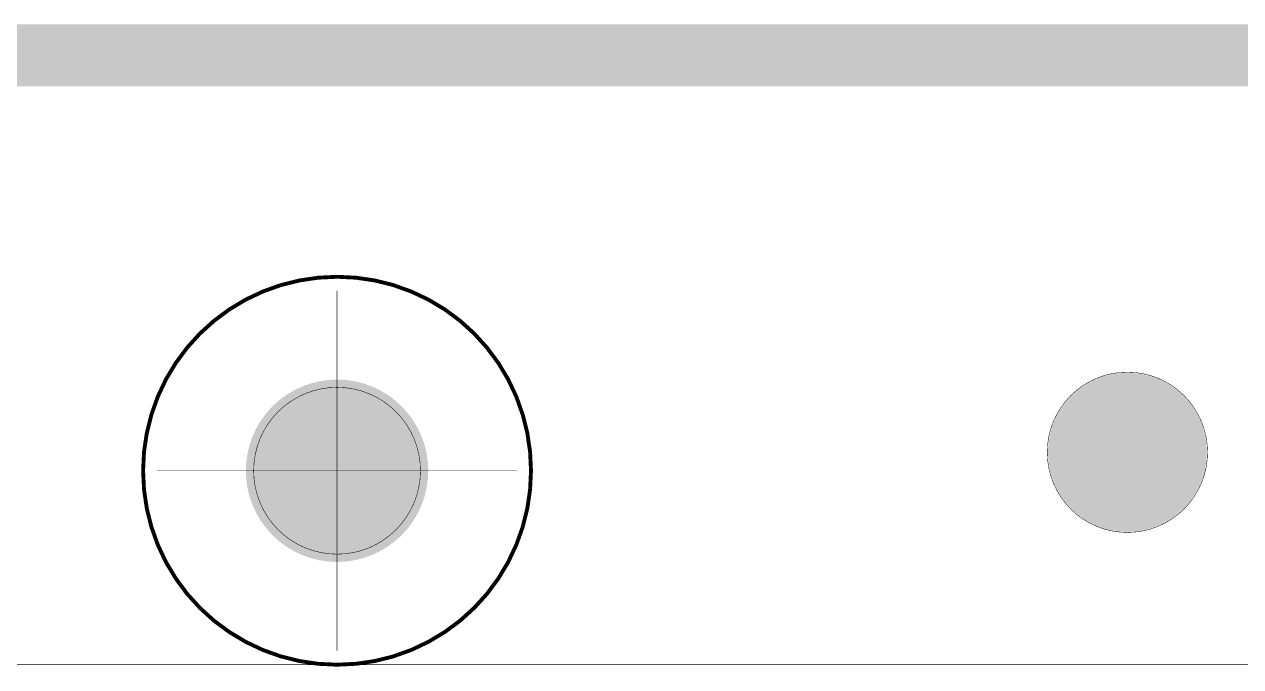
# Model space of a CAD drawing. Header units: millimetres. Extents: x 0 to 1769, y 431 to 1001.
# Drawn here: x 1704.95 to 1736.3, y 430.98 to 447.53 of the extents above; entities that cross this region are included whole.
import ezdxf

# ---------------------------------------------------------------- set-up
doc = ezdxf.new("R2010")
doc.units = ezdxf.units.MM
for name, color, linetype in [('BottomLayer', 5, 'Continuous'), ('BottomSolder', 6, 'Continuous'), ('Mechanical3', 76, 'Continuous'), ('Mechanical9', 56, 'Continuous'), ('MultiLayer', 9, 'Continuous'), ('TopLayer', 1, 'Continuous'), ('TopOverlay', 2, 'Continuous'), ('TopSolder', 216, 'Continuous')]:
    doc.layers.add(name, color=color, linetype=linetype)

# ---------------------------------------------------------------- blocks, each defined once
blk = doc.blocks.new('DRILL4_3_331')
at = {"layer": 'BottomLayer', "const_width": 2.25}
blk.add_lwpolyline([(-1.125, 0, 1), (1.125, 0, 1)], format="xyb", close=True, dxfattribs=at)
at = {"layer": 'BottomSolder', "const_width": 2.352}
blk.add_lwpolyline([(-1.176, 0, 1), (1.176, 0, 1)], format="xyb", close=True, dxfattribs=at)
at = {"layer": 'MultiLayer', "const_width": 2.25}
blk.add_lwpolyline([(-1.125, 0, 1), (1.125, 0, 1)], format="xyb", close=True, dxfattribs=at)
at = {"layer": 'TopLayer', "const_width": 2.25}
blk.add_lwpolyline([(-1.125, 0, 1), (1.125, 0, 1)], format="xyb", close=True, dxfattribs=at)
at = {"layer": 'TopOverlay'}
for points, const_width in [([(5, 0, 1), (-5, 0, 1)], 0.1), ([(-5.025, 0, 1), (-4.975, 0, 1)], 0.05), ([(4.975, 0, 1), (5.025, 0, 1)], 0.05)]:
    blk.add_lwpolyline(points, format="xyb", close=True, dxfattribs=dict(at, const_width=const_width))
at = {"layer": 'TopSolder', "const_width": 2.352}
blk.add_lwpolyline([(-1.176, 0, 1), (1.176, 0, 1)], format="xyb", close=True, dxfattribs=at)

msp = doc.modelspace()

# ---------------------------------------------------------------- linework, layer by layer
at = {"layer": 'Mechanical3', "const_width": 0.01}
msp.add_lwpolyline([(1282.981, 431.029), (1767.981, 431.029)], dxfattribs=at)
at = {"layer": 'Mechanical9', "const_width": 0.0127}
for points in [[(1713.007, 431.392), (1713.007, 440.664)], [(1708.371, 436.028), (1717.644, 436.028)]]:
    msp.add_lwpolyline(points, dxfattribs=at)
at = {"layer": 'Mechanical9'}
for points, const_width in [([(1713.004, 440.664, 1), (1713.011, 440.664, 1)], 0.00635), ([(1713.011, 440.664, 1), (1713.004, 440.664, 1)], 0.00635), ([(1713.003, 440.664, 1), (1713.006, 440.664, 1)], 0.00317), ([(1713.009, 440.664, 1), (1713.012, 440.664, 1)], 0.00317), ([(1715.157, 436.028, 1), (1710.857, 436.028, 1)], 0.0127), ([(1708.368, 436.028, 1), (1708.374, 436.028, 1)], 0.00635), ([(1710.854, 436.028, 1), (1710.861, 436.028, 1)], 0.00635), ([(1715.154, 436.028, 1), (1715.161, 436.028, 1)], 0.00635), ([(1717.641, 436.028, 1), (1717.647, 436.028, 1)], 0.00635), ([(1713.004, 431.392, 1), (1713.011, 431.392, 1)], 0.00635), ([(1713.011, 431.392, 1), (1713.004, 431.392, 1)], 0.00635), ([(1713.011, 431.392, 1), (1713.004, 431.392, 1)], 0.00635), ([(1713.003, 431.392, 1), (1713.006, 431.392, 1)], 0.00317), ([(1713.003, 431.392, 1), (1713.006, 431.392, 1)], 0.00317), ([(1713.009, 431.392, 1), (1713.012, 431.392, 1)], 0.00317), ([(1713.009, 431.392, 1), (1713.012, 431.392, 1)], 0.00317)]:
    msp.add_lwpolyline(points, format="xyb", close=True, dxfattribs=dict(at, const_width=const_width))
at = {"layer": 'TopLayer', "const_width": 1.6}
msp.add_lwpolyline([(1558.539, 446.735), (1754.991, 446.735)], dxfattribs=at)
at = {"layer": 'TopLayer'}
for points, const_width in [([(1735.447, 436.504, 1), (1731.315, 436.504, 1)], 0.013), ([(1733.006, 436.504, 1), (1733.756, 436.504, 1)], 0.75), ([(1731.312, 436.504, 1), (1731.318, 436.504, 1)], 0.0065), ([(1735.444, 436.504, 1), (1735.45, 436.504, 1)], 0.0065)]:
    msp.add_lwpolyline(points, format="xyb", close=True, dxfattribs=dict(at, const_width=const_width))
at = {"layer": 'TopSolder', "const_width": 2.05}
msp.add_lwpolyline([(1732.356, 436.504, 1), (1734.406, 436.504, 1)], format="xyb", close=True, dxfattribs=at)

# ---------------------------------------------------------------- block references
msp.add_blockref('DRILL4_3_331', (1713.007, 436.028))

doc.saveas('drawing.dxf')
